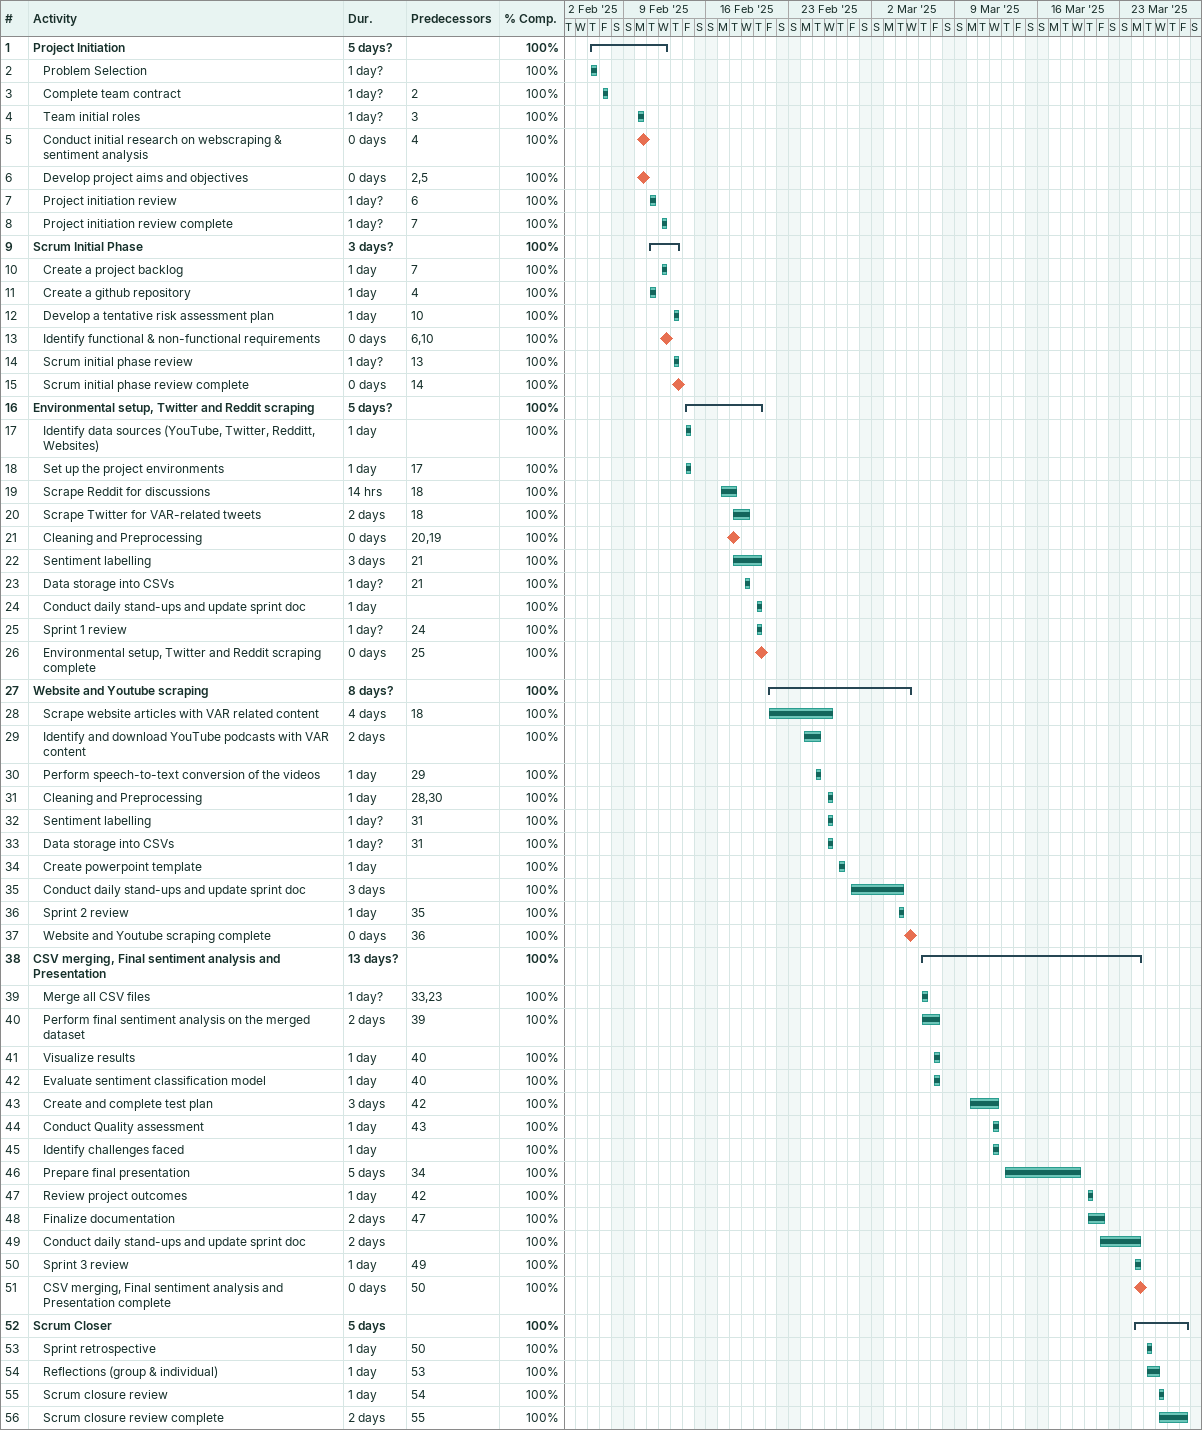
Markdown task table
| ID | Level | Task | Duration | Start | Finish | Predecessors | % complete |
|---|---|---|---|---|---|---|---|
| 1 | 1 | **Project Initiation** | 5d? | 2025-02-06 | 2025-02-12 |  | 100 |
| 2 | 2 | Problem Selection | 1d? | 2025-02-06 | 2025-02-06 |  | 100 |
| 3 | 2 | Complete team contract | 1d? | 2025-02-07 | 2025-02-07 | 2 | 100 |
| 4 | 2 | Team initial roles | 1d? | 2025-02-10 | 2025-02-10 | 3 | 100 |
| 5 | 2 | Conduct initial research on webscraping & sentiment analysis | 0d | 2025-02-10 | 2025-02-10 | 4 | 100 |
| 6 | 2 | Develop project aims and objectives | 0d | 2025-02-10 | 2025-02-10 | 2, 5 | 100 |
| 7 | 2 | Project initiation review | 1d? | 2025-02-11 | 2025-02-11 | 6 | 100 |
| 8 | 2 | Project initiation review complete | 1d? | 2025-02-12 | 2025-02-12 | 7 | 100 |
| 9 | 1 | **Scrum Initial Phase** | 3d? | 2025-02-11 | 2025-02-13 |  | 100 |
| 10 | 2 | Create a project backlog | 1d | 2025-02-12 | 2025-02-12 | 7 | 100 |
| 11 | 2 | Create a github repository | 1d | 2025-02-11 | 2025-02-11 | 4 | 100 |
| 12 | 2 | Develop a tentative risk assessment plan | 1d | 2025-02-13 | 2025-02-13 | 10 | 100 |
| 13 | 2 | Identify functional & non-functional requirements | 0d | 2025-02-12 | 2025-02-12 | 6, 10 | 100 |
| 14 | 2 | Scrum initial phase review | 1d? | 2025-02-13 | 2025-02-13 | 13 | 100 |
| 15 | 2 | Scrum initial phase review complete | 0d | 2025-02-13 | 2025-02-13 | 14 | 100 |
| 16 | 1 | **Environmental setup, Twitter and Reddit scraping** | 5d? | 2025-02-14 | 2025-02-20 |  | 100 |
| 17 | 2 | Identify data sources (YouTube, Twitter, Redditt, Websites) | 1d | 2025-02-14 | 2025-02-14 |  | 100 |
| 18 | 2 | Set up the project environments | 1d | 2025-02-14 | 2025-02-14 | 17 | 100 |
| 19 | 2 | Scrape Reddit for discussions | 14h | 2025-02-17 | 2025-02-18 | 18 | 100 |
| 20 | 2 | Scrape Twitter for VAR-related tweets | 2d | 2025-02-18 | 2025-02-19 | 18 | 100 |
| 21 | 2 | Cleaning and Preprocessing | 0d | 2025-02-18 | 2025-02-18 | 20, 19 | 100 |
| 22 | 2 | Sentiment labelling | 3d | 2025-02-18 | 2025-02-20 | 21 | 100 |
| 23 | 2 | Data storage into CSVs | 1d? | 2025-02-19 | 2025-02-19 | 21 | 100 |
| 24 | 2 | Conduct daily stand-ups and update sprint doc | 1d | 2025-02-20 | 2025-02-20 |  | 100 |
| 25 | 2 | Sprint 1 review | 1d? | 2025-02-20 | 2025-02-20 | 24 | 100 |
| 26 | 2 | Environmental setup, Twitter and Reddit scraping complete | 0d | 2025-02-20 | 2025-02-20 | 25 | 100 |
| 27 | 1 | **Website and Youtube scraping** | 8d? | 2025-02-21 | 2025-03-05 |  | 100 |
| 28 | 2 | Scrape website articles with VAR related content | 4d | 2025-02-21 | 2025-02-26 | 18 | 100 |
| 29 | 2 | Identify and download YouTube podcasts with VAR content | 2d | 2025-02-24 | 2025-02-25 |  | 100 |
| 30 | 2 | Perform speech-to-text conversion of the videos | 1d | 2025-02-25 | 2025-02-25 | 29 | 100 |
| 31 | 2 | Cleaning and Preprocessing | 1d | 2025-02-26 | 2025-02-26 | 28, 30 | 100 |
| 32 | 2 | Sentiment labelling | 1d? | 2025-02-26 | 2025-02-26 | 31 | 100 |
| 33 | 2 | Data storage into CSVs | 1d? | 2025-02-26 | 2025-02-26 | 31 | 100 |
| 34 | 2 | Create powerpoint template | 1d | 2025-02-27 | 2025-02-27 |  | 100 |
| 35 | 2 | Conduct daily stand-ups and update sprint doc | 3d | 2025-02-28 | 2025-03-04 |  | 100 |
| 36 | 2 | Sprint 2 review | 1d | 2025-03-04 | 2025-03-04 | 35 | 100 |
| 37 | 2 | Website and Youtube scraping complete | 0d | 2025-03-05 | 2025-03-05 | 36 | 100 |
| 38 | 1 | **CSV merging, Final sentiment analysis and Presentation** | 13d? | 2025-03-06 | 2025-03-24 |  | 100 |
| 39 | 2 | Merge all CSV files | 1d? | 2025-03-06 | 2025-03-06 | 33, 23 | 100 |
| 40 | 2 | Perform final sentiment analysis on the merged dataset | 2d | 2025-03-06 | 2025-03-07 | 39 | 100 |
| 41 | 2 | Visualize results | 1d | 2025-03-07 | 2025-03-07 | 40 | 100 |
| 42 | 2 | Evaluate sentiment classification model | 1d | 2025-03-07 | 2025-03-07 | 40 | 100 |
| 43 | 2 | Create and complete test plan | 3d | 2025-03-10 | 2025-03-12 | 42 | 100 |
| 44 | 2 | Conduct Quality assessment | 1d | 2025-03-12 | 2025-03-12 | 43 | 100 |
| 45 | 2 | Identify challenges faced | 1d | 2025-03-12 | 2025-03-12 |  | 100 |
| 46 | 2 | Prepare final presentation | 5d | 2025-03-13 | 2025-03-19 | 34 | 100 |
| 47 | 2 | Review project outcomes | 1d | 2025-03-20 | 2025-03-20 | 42 | 100 |
| 48 | 2 | Finalize documentation | 2d | 2025-03-20 | 2025-03-21 | 47 | 100 |
| 49 | 2 | Conduct daily stand-ups and update sprint doc | 2d | 2025-03-21 | 2025-03-24 |  | 100 |
| 50 | 2 | Sprint 3 review | 1d | 2025-03-24 | 2025-03-24 | 49 | 100 |
| 51 | 2 | CSV merging, Final sentiment analysis and Presentation complete | 0d | 2025-03-24 | 2025-03-24 | 50 | 100 |
| 52 | 1 | **Scrum Closer** | 5d | 2025-03-24 | 2025-03-28 |  | 100 |
| 53 | 2 | Sprint retrospective | 1d | 2025-03-25 | 2025-03-25 | 50 | 100 |
| 54 | 2 | Reflections (group & individual) | 1d | 2025-03-25 | 2025-03-26 | 53 | 100 |
| 55 | 2 | Scrum closure review | 1d | 2025-03-26 | 2025-03-26 | 54 | 100 |
| 56 | 2 | Scrum closure review complete | 2d | 2025-03-26 | 2025-03-28 | 55 | 100 |
